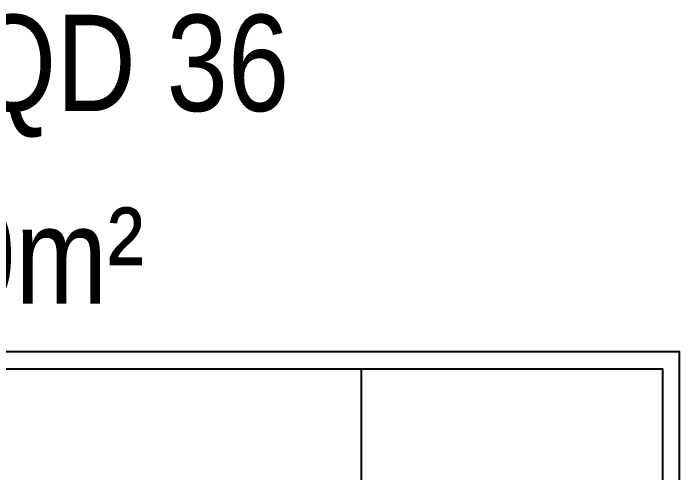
# Model space of a CAD drawing. Header units: millimetres. Extents: x -677 to -23, y -135 to 1112.
# Drawn here: x -51.67 to -22.62, y 877.85 to 897.88 of the extents above; entities that cross this region are included whole.
import ezdxf

# ---------------------------------------------------------------- set-up
doc = ezdxf.new("R2010")
doc.units = ezdxf.units.MM
doc.header["$LTSCALE"] = 20
doc.header["$MEASUREMENT"] = 0
doc.layers.get('0').update_dxf_attribs({"linetype": 'CONTINUOUS'})
doc.layers.add('E-TXT-Y', color=2, linetype='CONTINUOUS')
doc.styles.add('F2', font='swissc.ttf')

msp = doc.modelspace()

# ---------------------------------------------------------------- linework, layer by layer
at = {"color": 7, "linetype": 'Continuous'}
msp.add_line((-36.496, 859.953), (-36.496, 882.378), dxfattribs=at)
at = {"color": 2}
msp.add_lwpolyline([(-85.701, 838.578), (-22.621, 838.578), (-22.621, 883.128), (-85.701, 883.128)], close=True, dxfattribs=at)
at = {"color": 5, "linetype": 'Continuous'}
msp.add_lwpolyline([(-83.826, 882.378), (-23.371, 882.378), (-23.371, 839.328), (-83.826, 839.328)], close=True, dxfattribs=at)

# ---------------------------------------------------------------- texts
at = {"layer": 'E-TXT-Y', "style": 'F2'}
for s, height, p in [('N°713 - LT14 QD 36 ', 4.19827, (-83.95, 893.616)), ('A=89,60m²', 4.1983, (-69.629, 885.22))]:
    msp.add_text(s, height=height, dxfattribs=at).set_placement(p)

doc.saveas('drawing.dxf')
